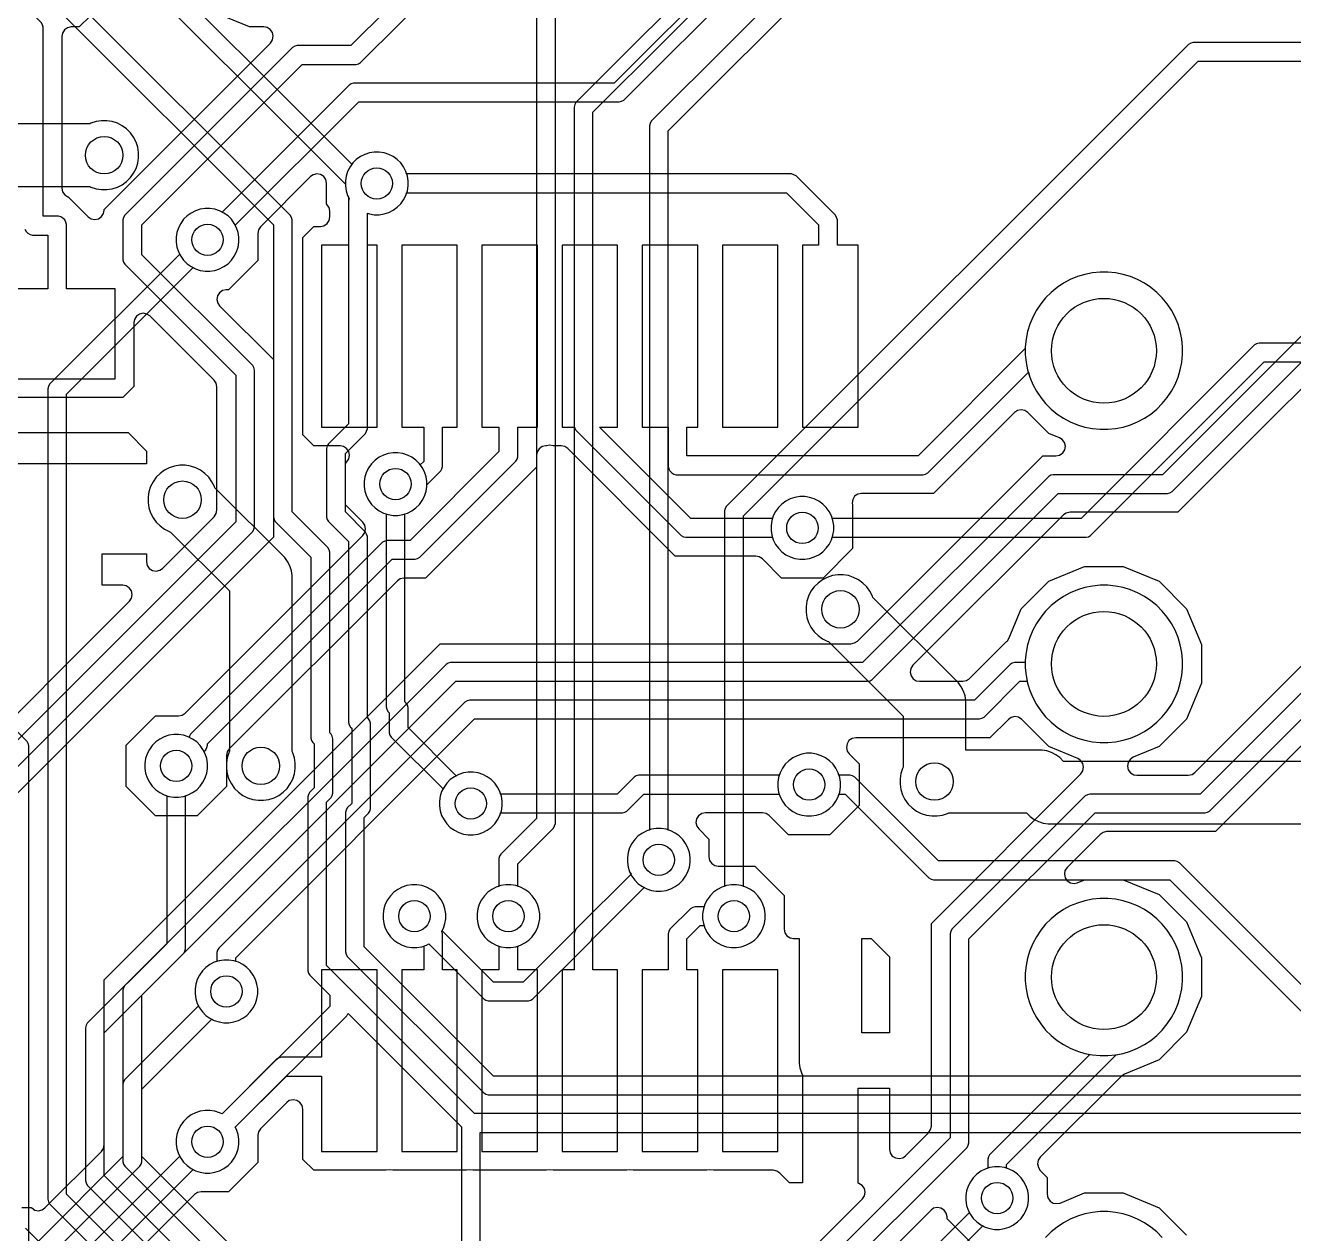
# Model space of a CAD drawing. Header units: millimetres. Extents: x 0 to 65, y 0 to 56.
# Drawn here: x 8.89 to 19.17, y 40.4 to 50.2 of the extents above; entities that cross this region are included whole.
import ezdxf

# ---------------------------------------------------------------- set-up
doc = ezdxf.new("R2010")
doc.units = ezdxf.units.MM

msp = doc.modelspace()

# ---------------------------------------------------------------- linework, layer by layer
at = {"layer": '16_copper'}
for points in [[(33.438, 41.377), (12.528, 41.377), (11.328, 42.577), (11.328, 43.903), (11.364, 43.939), (11.374, 43.956), (11.379, 43.976), (11.379, 44.416), (11.374, 44.436), (11.364, 44.453), (11.354, 44.463), (11.354, 45.93), (11.349, 45.949), (11.339, 45.967), (11.049, 46.256), (11.049, 48.626), (11.044, 48.645), (11.034, 48.662), (9.259, 50.437), (9.259, 52.119), (7.481, 52.119)], [(33.192, 41.681), (12.681, 41.681), (11.633, 42.729), (11.633, 43.777), (11.669, 43.813), (11.679, 43.83), (11.684, 43.849), (11.684, 44.543), (11.679, 44.562), (11.669, 44.579), (11.659, 44.59), (11.659, 46.056), (11.653, 46.076), (11.643, 46.093), (11.481, 46.256), (11.481, 46.73), (11.643, 46.892), (11.653, 46.91), (11.659, 46.929), (11.659, 48.678), (11.675, 48.673), (11.715, 48.666), (11.755, 48.666), (11.794, 48.673), (11.832, 48.685), (11.868, 48.703), (11.9, 48.727), (11.929, 48.755), (11.952, 48.787), (11.97, 48.823), (11.983, 48.861), (11.989, 48.9), (11.989, 48.94), (11.983, 48.98), (11.97, 49.018), (11.952, 49.054), (11.929, 49.086), (11.9, 49.114), (11.868, 49.138), (11.832, 49.156), (11.794, 49.168), (11.755, 49.174), (11.715, 49.174), (11.675, 49.168), (11.637, 49.156), (11.602, 49.138), (11.569, 49.114), (11.541, 49.086), (11.534, 49.076), (9.677, 50.933)], [(9.54, 50.855), (11.481, 48.914), (11.481, 48.9), (11.487, 48.861), (11.499, 48.823), (11.506, 48.81), (11.506, 46.971), (11.344, 46.808), (11.334, 46.791), (11.328, 46.771), (11.328, 46.214), (11.334, 46.195), (11.344, 46.177), (11.506, 46.015), (11.506, 44.548), (11.511, 44.529), (11.521, 44.511), (11.532, 44.501), (11.532, 43.891), (11.496, 43.855), (11.486, 43.838), (11.481, 43.819), (11.481, 42.687), (11.486, 42.668), (11.496, 42.651), (12.602, 41.544), (12.62, 41.534), (12.639, 41.529), (33.233, 41.529)], [(14.554, 50.781), (13.35, 49.577), (13.34, 49.559), (13.335, 49.54), (13.335, 42.856), (12.922, 42.443), (12.681, 42.443), (12.265, 42.859), (12.275, 42.879), (12.287, 42.917), (12.294, 42.957), (12.294, 42.997), (12.287, 43.036), (12.275, 43.074), (12.257, 43.11), (12.233, 43.142), (12.205, 43.171), (12.173, 43.194), (12.137, 43.212), (12.099, 43.225), (12.06, 43.231), (12.02, 43.231), (11.98, 43.225), (11.942, 43.212), (11.906, 43.194), (11.874, 43.171), (11.846, 43.142), (11.822, 43.11), (11.804, 43.074), (11.792, 43.036), (11.786, 42.997), (11.786, 42.957), (11.792, 42.917), (11.804, 42.879), (11.822, 42.844), (11.846, 42.811), (11.874, 42.783), (11.906, 42.76), (11.942, 42.741), (11.98, 42.729), (12.02, 42.723), (12.06, 42.723), (12.099, 42.729), (12.137, 42.741), (12.157, 42.752), (12.602, 42.306), (12.62, 42.296), (12.639, 42.291), (12.964, 42.291), (12.983, 42.296), (13.001, 42.306), (13.472, 42.778), (13.482, 42.795), (13.487, 42.814), (13.487, 49.498), (14.691, 50.702)], [(15.259, 50.724), (13.96, 49.424), (13.95, 49.407), (13.945, 49.388), (13.945, 43.676), (13.923, 43.669), (13.888, 43.651), (13.855, 43.628), (13.827, 43.599), (13.804, 43.567), (13.785, 43.532), (13.773, 43.493), (13.767, 43.454), (13.767, 43.414), (13.773, 43.375), (13.785, 43.336), (13.804, 43.301), (13.827, 43.269), (13.855, 43.24), (13.888, 43.217), (13.923, 43.199), (13.961, 43.186), (14.001, 43.18), (14.041, 43.18), (14.08, 43.186), (14.118, 43.199), (14.154, 43.217), (14.186, 43.24), (14.215, 43.269), (14.238, 43.301), (14.256, 43.336), (14.269, 43.375), (14.275, 43.414), (14.275, 43.454), (14.269, 43.493), (14.256, 43.532), (14.238, 43.567), (14.215, 43.599), (14.186, 43.628), (14.154, 43.651), (14.118, 43.669), (14.097, 43.676), (14.097, 49.346), (15.357, 50.606)], [(13.03, 50.446), (13.03, 43.77), (12.741, 43.481), (12.731, 43.463), (12.725, 43.444), (12.725, 43.219), (12.704, 43.212), (12.668, 43.194), (12.636, 43.171), (12.608, 43.142), (12.584, 43.11), (12.566, 43.074), (12.554, 43.036), (12.548, 42.997), (12.548, 42.957), (12.554, 42.917), (12.566, 42.879), (12.584, 42.844), (12.608, 42.811), (12.636, 42.783), (12.668, 42.76), (12.704, 42.741), (12.742, 42.729), (12.782, 42.723), (12.822, 42.723), (12.861, 42.729), (12.899, 42.741), (12.935, 42.76), (12.967, 42.783), (12.995, 42.811), (13.019, 42.844), (13.037, 42.879), (13.049, 42.917), (13.056, 42.957), (13.056, 42.997), (13.049, 43.036), (13.037, 43.074), (13.019, 43.11), (12.995, 43.142), (12.967, 43.171), (12.935, 43.194), (12.899, 43.212), (12.878, 43.219), (12.878, 43.402), (13.167, 43.692), (13.177, 43.709), (13.183, 43.729), (13.183, 50.381)], [(9.14, 50.341), (10.897, 48.584), (10.897, 46.215), (10.902, 46.195), (10.912, 46.178), (11.201, 45.888), (11.201, 44.422), (11.207, 44.402), (11.217, 44.385), (11.227, 44.375), (11.227, 44.017), (11.191, 43.982), (11.181, 43.964), (11.176, 43.945), (11.176, 42.535), (11.181, 42.516), (11.191, 42.498), (11.354, 42.336), (11.354, 42.246), (10.481, 41.373), (10.461, 41.383), (10.423, 41.396), (10.383, 41.402), (10.343, 41.402), (10.304, 41.396), (10.266, 41.383), (10.23, 41.365), (10.198, 41.342), (10.169, 41.313), (10.146, 41.281), (10.128, 41.246), (10.115, 41.207), (10.109, 41.168), (10.109, 41.128), (10.115, 41.089), (10.128, 41.05), (10.146, 41.015), (10.169, 40.983), (10.198, 40.954), (10.23, 40.931), (10.266, 40.913), (10.304, 40.9), (10.343, 40.894), (10.383, 40.894), (10.423, 40.9), (10.461, 40.913), (10.496, 40.931), (10.529, 40.954), (10.557, 40.983), (10.58, 41.015), (10.599, 41.05), (10.611, 41.089), (10.617, 41.128), (10.617, 41.168), (10.611, 41.207), (10.599, 41.246), (10.588, 41.265), (11.491, 42.168), (11.501, 42.185), (11.502, 42.188), (12.421, 41.269), (12.421, 34.322)], [(19.78, 50.063), (18.353, 50.063), (18.333, 50.058), (18.316, 50.048), (14.569, 46.302), (14.559, 46.284), (14.554, 46.265), (14.554, 43.219), (14.533, 43.212), (14.497, 43.194), (14.465, 43.171), (14.437, 43.142), (14.413, 43.11), (14.395, 43.074), (14.383, 43.036), (14.376, 42.997), (14.376, 42.957), (14.383, 42.917), (14.395, 42.879), (14.413, 42.844), (14.437, 42.811), (14.465, 42.783), (14.497, 42.76), (14.533, 42.741), (14.571, 42.729), (14.61, 42.723), (14.65, 42.723), (14.69, 42.729), (14.728, 42.741), (14.764, 42.76), (14.796, 42.783), (14.824, 42.811), (14.848, 42.844), (14.866, 42.879), (14.878, 42.917), (14.884, 42.957), (14.884, 42.997), (14.878, 43.036), (14.866, 43.074), (14.848, 43.11), (14.824, 43.142), (14.796, 43.171), (14.764, 43.194), (14.728, 43.212), (14.707, 43.219), (14.707, 46.223), (18.394, 49.911), (19.822, 49.911)], [(8.559, 48.895), (9.408, 48.895), (9.418, 48.89), (9.46, 48.876), (9.503, 48.87), (9.547, 48.87), (9.59, 48.876), (9.632, 48.89), (9.671, 48.91), (9.707, 48.936), (9.738, 48.967), (9.764, 49.003), (9.784, 49.042), (9.798, 49.084), (9.804, 49.127), (9.804, 49.171), (9.798, 49.214), (9.784, 49.256), (9.764, 49.295), (9.738, 49.331), (9.707, 49.362), (9.671, 49.388), (9.632, 49.408), (9.59, 49.422), (9.547, 49.428), (9.503, 49.428), (9.46, 49.422), (9.418, 49.408), (9.408, 49.403), (8.514, 49.403)], [(9.815, 40.128), (9.22, 40.722), (9.22, 47.212), (10.246, 48.238), (10.266, 48.228), (10.304, 48.215), (10.343, 48.209), (10.383, 48.209), (10.423, 48.215), (10.461, 48.228), (10.496, 48.246), (10.529, 48.269), (10.557, 48.298), (10.58, 48.33), (10.599, 48.366), (10.611, 48.404), (10.617, 48.443), (10.617, 48.483), (10.611, 48.523), (10.599, 48.561), (10.58, 48.596), (10.557, 48.629), (10.529, 48.657), (10.496, 48.68), (10.461, 48.699), (10.423, 48.711), (10.383, 48.717), (10.343, 48.717), (10.304, 48.711), (10.266, 48.699), (10.23, 48.68), (10.198, 48.657), (10.169, 48.629), (10.146, 48.596), (10.128, 48.561), (10.115, 48.523), (10.109, 48.483), (10.109, 48.443), (10.115, 48.404), (10.128, 48.366), (10.138, 48.346), (9.083, 47.291), (9.073, 47.273), (9.068, 47.254), (9.068, 40.681), (9.073, 40.661), (9.083, 40.644), (9.677, 40.05)], [(24.916, 47.625), (18.888, 47.625), (18.868, 47.62), (18.851, 47.61), (17.444, 46.203), (15.427, 46.203), (15.42, 46.224), (15.402, 46.26), (15.378, 46.292), (15.35, 46.32), (15.318, 46.344), (15.282, 46.362), (15.244, 46.374), (15.205, 46.38), (15.165, 46.38), (15.125, 46.374), (15.087, 46.362), (15.051, 46.344), (15.019, 46.32), (14.991, 46.292), (14.967, 46.26), (14.949, 46.224), (14.937, 46.186), (14.931, 46.146), (14.931, 46.106), (14.937, 46.067), (14.949, 46.029), (14.967, 45.993), (14.991, 45.961), (15.019, 45.933), (15.051, 45.909), (15.087, 45.891), (15.125, 45.879), (15.165, 45.872), (15.205, 45.872), (15.244, 45.879), (15.282, 45.891), (15.318, 45.909), (15.35, 45.933), (15.378, 45.961), (15.402, 45.993), (15.42, 46.029), (15.427, 46.05), (17.485, 46.05), (17.505, 46.055), (17.522, 46.065), (18.929, 47.473), (24.918, 47.473)], [(19.332, 44.233), (17.303, 44.233), (17.273, 44.263), (17.241, 44.286), (17.205, 44.304), (17.167, 44.317), (17.128, 44.323), (16.51, 44.323), (16.51, 44.724), (16.504, 44.763), (16.491, 44.802), (16.473, 44.837), (16.45, 44.869), (15.756, 45.563), (15.753, 45.573), (15.733, 45.612), (15.707, 45.648), (15.676, 45.679), (15.64, 45.705), (15.601, 45.725), (15.559, 45.739), (15.516, 45.745), (15.472, 45.745), (15.429, 45.739), (15.387, 45.725), (15.348, 45.705), (15.312, 45.679), (15.281, 45.648), (15.255, 45.612), (15.235, 45.573), (15.221, 45.531), (15.215, 45.488), (15.215, 45.444), (15.221, 45.401), (15.235, 45.359), (15.255, 45.32), (15.281, 45.284), (15.312, 45.253), (15.348, 45.227), (15.387, 45.207), (15.397, 45.204), (16.002, 44.599), (16.002, 44.186), (15.997, 44.176), (15.983, 44.134), (15.977, 44.091), (15.977, 44.047), (15.983, 44.004), (15.997, 43.962), (16.017, 43.923), (16.043, 43.887), (16.074, 43.856), (16.11, 43.83), (16.149, 43.81), (16.191, 43.796), (16.234, 43.79), (16.278, 43.79), (16.321, 43.796), (16.363, 43.81), (16.373, 43.815), (17.003, 43.815), (17.032, 43.785), (17.064, 43.762), (17.1, 43.744), (17.138, 43.731), (17.178, 43.725), (19.488, 43.725)], [(8.915, 39.503), (8.915, 44.358), (8.91, 44.378), (8.9, 44.395), (8.458, 44.837)], [(10.119, 40.28), (9.525, 40.875), (9.525, 42.031), (10.17, 42.676), (10.18, 42.693), (10.185, 42.713), (10.185, 43.954), (10.207, 43.961), (10.242, 43.979), (10.275, 44.002), (10.303, 44.031), (10.326, 44.063), (10.345, 44.098), (10.357, 44.137), (10.363, 44.176), (10.363, 44.216), (10.357, 44.255), (10.345, 44.294), (10.326, 44.329), (10.303, 44.361), (10.275, 44.39), (10.242, 44.413), (10.207, 44.431), (10.169, 44.444), (10.129, 44.45), (10.089, 44.45), (10.05, 44.444), (10.012, 44.431), (9.976, 44.413), (9.944, 44.39), (9.915, 44.361), (9.892, 44.329), (9.874, 44.294), (9.861, 44.255), (9.855, 44.216), (9.855, 44.176), (9.861, 44.137), (9.874, 44.098), (9.892, 44.063), (9.915, 44.031), (9.944, 44.002), (9.976, 43.979), (10.012, 43.961), (10.033, 43.954), (10.033, 42.754), (9.388, 42.109), (9.378, 42.092), (9.373, 42.072), (9.373, 40.833), (9.378, 40.814), (9.388, 40.796), (9.982, 40.202)], [(19.361, 42.291), (18.242, 43.41), (18.224, 43.42), (18.205, 43.425), (16.289, 43.425), (15.61, 44.105), (15.592, 44.115), (15.573, 44.12), (15.482, 44.12), (15.475, 44.141), (15.457, 44.177), (15.434, 44.209), (15.405, 44.237), (15.373, 44.261), (15.338, 44.279), (15.299, 44.291), (15.26, 44.298), (15.22, 44.298), (15.181, 44.291), (15.142, 44.279), (15.107, 44.261), (15.075, 44.237), (15.046, 44.209), (15.023, 44.177), (15.005, 44.141), (14.992, 44.103), (14.986, 44.064), (14.986, 44.024), (14.992, 43.984), (15.005, 43.946), (15.023, 43.91), (15.046, 43.878), (15.075, 43.85), (15.107, 43.826), (15.142, 43.808), (15.181, 43.796), (15.22, 43.79), (15.26, 43.79), (15.299, 43.796), (15.338, 43.808), (15.373, 43.826), (15.405, 43.85), (15.434, 43.878), (15.457, 43.91), (15.475, 43.946), (15.482, 43.967), (15.531, 43.967), (16.211, 43.288), (16.228, 43.278), (16.247, 43.273), (18.163, 43.273), (19.283, 42.154)], [(11.948, 38.909), (9.83, 41.027), (9.83, 41.574), (10.398, 42.142), (10.418, 42.132), (10.456, 42.119), (10.496, 42.113), (10.536, 42.113), (10.575, 42.119), (10.613, 42.132), (10.649, 42.15), (10.681, 42.173), (10.709, 42.202), (10.733, 42.234), (10.751, 42.27), (10.763, 42.308), (10.77, 42.347), (10.77, 42.387), (10.763, 42.427), (10.751, 42.465), (10.733, 42.5), (10.709, 42.533), (10.681, 42.561), (10.649, 42.584), (10.613, 42.603), (10.575, 42.615), (10.536, 42.621), (10.496, 42.621), (10.456, 42.615), (10.418, 42.603), (10.382, 42.584), (10.35, 42.561), (10.322, 42.533), (10.298, 42.5), (10.28, 42.465), (10.268, 42.427), (10.262, 42.387), (10.262, 42.347), (10.268, 42.308), (10.28, 42.27), (10.29, 42.25), (9.693, 41.652), (9.683, 41.635), (9.677, 41.615), (9.677, 40.986), (9.683, 40.966), (9.693, 40.949), (11.811, 38.83)], [(12.573, 38.024), (12.573, 41.224), (33.438, 41.224)], [(14.402, 38.221), (16.647, 40.466), (16.666, 40.455), (16.705, 40.443), (16.744, 40.437), (16.784, 40.437), (16.823, 40.443), (16.862, 40.455), (16.897, 40.474), (16.929, 40.497), (16.958, 40.525), (16.981, 40.558), (16.999, 40.593), (17.012, 40.631), (17.018, 40.671), (17.018, 40.711), (17.012, 40.75), (16.999, 40.788), (16.981, 40.824), (16.958, 40.856), (16.929, 40.885), (16.897, 40.908), (16.862, 40.926), (16.823, 40.939), (16.784, 40.945), (16.744, 40.945), (16.705, 40.939), (16.666, 40.926), (16.631, 40.908), (16.599, 40.885), (16.57, 40.856), (16.547, 40.824), (16.529, 40.788), (16.516, 40.75), (16.51, 40.711), (16.51, 40.671), (16.516, 40.631), (16.529, 40.593), (16.539, 40.573), (14.265, 38.299)], [(18.103, 40.372), (18.059, 40.416), (18.01, 40.456), (17.958, 40.491), (17.903, 40.52), (17.845, 40.544), (17.785, 40.562), (17.724, 40.574), (17.661, 40.581), (17.599, 40.581), (17.536, 40.574), (17.475, 40.562), (17.415, 40.544), (17.357, 40.52), (17.302, 40.491), (17.25, 40.456), (17.201, 40.416), (17.157, 40.372)]]:
    msp.add_lwpolyline(points, dxfattribs=at)
for points in [[(17.724, 46.932), (17.785, 46.944), (17.845, 46.962), (17.903, 46.986), (17.958, 47.016), (18.01, 47.05), (18.059, 47.09), (18.103, 47.134), (18.143, 47.183), (18.177, 47.235), (18.207, 47.29), (18.231, 47.348), (18.249, 47.408), (18.261, 47.469), (18.268, 47.532), (18.268, 47.594), (18.261, 47.657), (18.249, 47.718), (18.231, 47.778), (18.207, 47.836), (18.177, 47.891), (18.143, 47.943), (18.103, 47.992), (18.059, 48.036), (18.01, 48.076), (17.958, 48.111), (17.903, 48.14), (17.845, 48.164), (17.785, 48.182), (17.724, 48.194), (17.661, 48.201), (17.599, 48.201), (17.536, 48.194), (17.475, 48.182), (17.415, 48.164), (17.357, 48.14), (17.302, 48.111), (17.25, 48.076), (17.201, 48.036), (17.157, 47.992), (17.117, 47.943), (17.083, 47.891), (17.053, 47.836), (17.029, 47.778), (17.011, 47.718), (16.999, 47.657), (16.992, 47.594), (16.992, 47.532), (16.999, 47.469), (17.011, 47.408), (17.029, 47.348), (17.053, 47.29), (17.083, 47.235), (17.117, 47.183), (17.157, 47.134), (17.201, 47.09), (17.25, 47.05), (17.302, 47.016), (17.357, 46.986), (17.415, 46.962), (17.475, 46.944), (17.536, 46.932), (17.599, 46.926), (17.661, 46.926)], [(11.984, 44.688), (11.974, 44.706), (11.963, 44.716), (11.963, 46.24), (11.985, 46.247), (12.02, 46.265), (12.053, 46.288), (12.081, 46.317), (12.104, 46.349), (12.123, 46.384), (12.135, 46.423), (12.141, 46.462), (12.141, 46.502), (12.135, 46.541), (12.123, 46.58), (12.104, 46.615), (12.081, 46.647), (12.053, 46.676), (12.02, 46.699), (11.985, 46.717), (11.947, 46.73), (11.907, 46.736), (11.867, 46.736), (11.828, 46.73), (11.79, 46.717), (11.754, 46.699), (11.722, 46.676), (11.693, 46.647), (11.67, 46.615), (11.652, 46.58), (11.639, 46.541), (11.633, 46.502), (11.633, 46.462), (11.639, 46.423), (11.652, 46.384), (11.67, 46.349), (11.693, 46.317), (11.722, 46.288), (11.754, 46.265), (11.79, 46.247), (11.811, 46.24), (11.811, 44.674), (11.816, 44.655), (11.826, 44.638), (11.836, 44.627), (11.836, 44.465), (11.842, 44.446), (11.852, 44.429), (12.272, 44.009), (12.261, 43.989), (12.249, 43.951), (12.243, 43.911), (12.243, 43.871), (12.249, 43.832), (12.261, 43.794), (12.28, 43.758), (12.303, 43.726), (12.331, 43.697), (12.364, 43.674), (12.399, 43.656), (12.437, 43.643), (12.477, 43.637), (12.517, 43.637), (12.556, 43.643), (12.594, 43.656), (12.63, 43.674), (12.662, 43.697), (12.691, 43.726), (12.714, 43.758), (12.732, 43.794), (12.745, 43.832), (12.751, 43.871), (12.751, 43.911), (12.745, 43.951), (12.732, 43.989), (12.714, 44.024), (12.691, 44.057), (12.662, 44.085), (12.63, 44.108), (12.594, 44.127), (12.556, 44.139), (12.517, 44.145), (12.477, 44.145), (12.437, 44.139), (12.399, 44.127), (12.379, 44.116), (11.989, 44.507), (11.989, 44.669)], [(11.043, 45.779), (11.03, 45.818), (11.012, 45.853), (10.989, 45.885), (10.422, 46.452), (10.419, 46.462), (10.399, 46.501), (10.373, 46.537), (10.342, 46.568), (10.306, 46.594), (10.267, 46.614), (10.225, 46.628), (10.182, 46.634), (10.138, 46.634), (10.095, 46.628), (10.053, 46.614), (10.014, 46.594), (9.978, 46.568), (9.947, 46.537), (9.921, 46.501), (9.901, 46.462), (9.887, 46.42), (9.881, 46.377), (9.881, 46.333), (9.887, 46.29), (9.901, 46.248), (9.921, 46.209), (9.947, 46.173), (9.978, 46.142), (10.014, 46.116), (10.053, 46.096), (10.063, 46.093), (10.541, 45.615), (10.541, 44.313), (10.536, 44.303), (10.522, 44.261), (10.516, 44.218), (10.516, 44.174), (10.522, 44.131), (10.536, 44.089), (10.556, 44.05), (10.582, 44.014), (10.613, 43.983), (10.649, 43.957), (10.688, 43.937), (10.73, 43.923), (10.773, 43.917), (10.817, 43.917), (10.86, 43.923), (10.902, 43.937), (10.941, 43.957), (10.977, 43.983), (11.008, 44.014), (11.034, 44.05), (11.054, 44.089), (11.068, 44.131), (11.074, 44.174), (11.074, 44.218), (11.068, 44.261), (11.054, 44.303), (11.049, 44.313), (11.049, 45.74)], [(17.724, 44.392), (17.785, 44.404), (17.845, 44.422), (17.903, 44.446), (17.958, 44.476), (18.01, 44.51), (18.059, 44.55), (18.103, 44.594), (18.143, 44.643), (18.177, 44.695), (18.207, 44.75), (18.231, 44.808), (18.249, 44.868), (18.261, 44.929), (18.268, 44.992), (18.268, 45.054), (18.261, 45.117), (18.249, 45.178), (18.231, 45.238), (18.207, 45.296), (18.177, 45.351), (18.143, 45.403), (18.103, 45.452), (18.059, 45.496), (18.01, 45.536), (17.958, 45.571), (17.903, 45.6), (17.845, 45.624), (17.785, 45.642), (17.724, 45.654), (17.661, 45.661), (17.599, 45.661), (17.536, 45.654), (17.475, 45.642), (17.415, 45.624), (17.357, 45.6), (17.302, 45.571), (17.25, 45.536), (17.201, 45.496), (17.157, 45.452), (17.117, 45.403), (17.083, 45.351), (17.053, 45.296), (17.029, 45.238), (17.011, 45.178), (16.999, 45.117), (16.992, 45.054), (16.992, 44.992), (16.999, 44.929), (17.011, 44.868), (17.029, 44.808), (17.053, 44.75), (17.083, 44.695), (17.117, 44.643), (17.157, 44.594), (17.201, 44.55), (17.25, 44.51), (17.302, 44.476), (17.357, 44.446), (17.415, 44.422), (17.475, 44.404), (17.536, 44.392), (17.599, 44.386), (17.661, 44.386)], [(17.724, 41.852), (17.785, 41.864), (17.845, 41.882), (17.903, 41.906), (17.958, 41.936), (18.01, 41.97), (18.059, 42.01), (18.103, 42.054), (18.143, 42.103), (18.177, 42.155), (18.207, 42.21), (18.231, 42.268), (18.249, 42.328), (18.261, 42.389), (18.268, 42.452), (18.268, 42.514), (18.261, 42.577), (18.249, 42.638), (18.231, 42.698), (18.207, 42.756), (18.177, 42.811), (18.143, 42.863), (18.103, 42.912), (18.059, 42.956), (18.01, 42.996), (17.958, 43.031), (17.903, 43.06), (17.845, 43.084), (17.785, 43.102), (17.724, 43.114), (17.661, 43.121), (17.599, 43.121), (17.536, 43.114), (17.475, 43.102), (17.415, 43.084), (17.357, 43.06), (17.302, 43.031), (17.25, 42.996), (17.201, 42.956), (17.157, 42.912), (17.117, 42.863), (17.083, 42.811), (17.053, 42.756), (17.029, 42.698), (17.011, 42.638), (16.999, 42.577), (16.992, 42.514), (16.992, 42.452), (16.999, 42.389), (17.011, 42.328), (17.029, 42.268), (17.053, 42.21), (17.083, 42.155), (17.117, 42.103), (17.157, 42.054), (17.201, 42.01), (17.25, 41.97), (17.302, 41.936), (17.357, 41.906), (17.415, 41.882), (17.475, 41.864), (17.536, 41.852), (17.599, 41.846), (17.661, 41.846)]]:
    msp.add_lwpolyline(points, close=True, dxfattribs=at)
at = {"layer": '1_copper'}
for points in [[(8.674, 47.335), (9.614, 47.335), (9.614, 48.065), (9.22, 48.065), (9.22, 48.588), (9.215, 48.607), (9.205, 48.624), (9.191, 48.638), (9.173, 48.649), (9.154, 48.654), (9.03, 48.654), (9.03, 50.188), (9.025, 50.207), (9.014, 50.224), (8.898, 50.341), (9.259, 50.341), (9.259, 52.119), (7.481, 52.119)], [(25.329, 50.887), (18.409, 43.967), (17.516, 43.967), (17.497, 43.962), (17.479, 43.952), (16.398, 42.871), (16.388, 42.854), (16.383, 42.834), (16.383, 41.18), (15.27, 40.067)], [(20.041, 48.064), (18.23, 46.253), (17.355, 46.253), (17.325, 46.247), (17.301, 46.231), (16.082, 45.012), (16.065, 44.987), (16.059, 44.957), (16.066, 44.927), (16.083, 44.902), (16.109, 44.886), (16.135, 44.882), (16.485, 44.882), (16.515, 44.888), (16.539, 44.904), (16.841, 45.206), (16.847, 45.21), (16.862, 45.234), (16.96, 45.471), (17.183, 45.693), (17.473, 45.813), (17.787, 45.813), (18.077, 45.693), (18.3, 45.471), (18.42, 45.18), (18.42, 44.866), (18.3, 44.576), (18.077, 44.353), (17.867, 44.266), (17.842, 44.249), (17.826, 44.224), (17.82, 44.194), (17.827, 44.165), (17.845, 44.14), (17.871, 44.124), (17.896, 44.12), (18.314, 44.12), (18.344, 44.126), (18.368, 44.142), (25.114, 50.888)], [(15.349, 39.93), (16.52, 41.101), (16.53, 41.119), (16.535, 41.138), (16.535, 42.793), (17.558, 43.815), (18.45, 43.815), (18.47, 43.82), (18.487, 43.83), (25.403, 50.746)], [(12.116, 50.628), (11.525, 50.038), (11.09, 50.038), (11.07, 50.033), (11.053, 50.023), (9.693, 48.662), (9.683, 48.645), (9.677, 48.626), (9.677, 48.301), (9.683, 48.281), (9.693, 48.264), (10.592, 47.365), (10.592, 46.176), (8.383, 43.967)], [(14.554, 50.628), (13.659, 49.733), (11.547, 49.733), (11.528, 49.728), (11.51, 49.718), (10.481, 48.688), (10.461, 48.699), (10.423, 48.711), (10.383, 48.717), (10.343, 48.717), (10.304, 48.711), (10.266, 48.699), (10.23, 48.68), (10.198, 48.657), (10.169, 48.629), (10.146, 48.596), (10.128, 48.561), (10.115, 48.523), (10.109, 48.483), (10.109, 48.443), (10.115, 48.404), (10.128, 48.366), (10.146, 48.33), (10.169, 48.298), (10.198, 48.269), (10.23, 48.246), (10.266, 48.228), (10.304, 48.215), (10.343, 48.209), (10.383, 48.209), (10.423, 48.215), (10.461, 48.228), (10.496, 48.246), (10.529, 48.269), (10.557, 48.298), (10.58, 48.33), (10.599, 48.366), (10.611, 48.404), (10.617, 48.443), (10.617, 48.483), (10.611, 48.523), (10.599, 48.561), (10.588, 48.581), (11.589, 49.581), (13.701, 49.581), (13.72, 49.586), (13.737, 49.596), (14.691, 50.55)], [(8.461, 43.83), (10.729, 46.098), (10.739, 46.115), (10.744, 46.135), (10.744, 47.406), (10.739, 47.426), (10.729, 47.443), (9.83, 48.342), (9.83, 48.584), (11.131, 49.886), (11.567, 49.886), (11.586, 49.891), (11.604, 49.901), (12.253, 50.55)], [(25.336, 50.463), (18.535, 43.663), (17.652, 43.663), (17.623, 43.657), (17.598, 43.64), (17.331, 43.373), (17.314, 43.348), (17.309, 43.318), (17.315, 43.288), (17.333, 43.263), (17.359, 43.248), (17.389, 43.243), (17.414, 43.249), (17.473, 43.273), (17.787, 43.273), (18.077, 43.153), (18.3, 42.931), (18.42, 42.64), (18.42, 42.326), (18.3, 42.036), (18.077, 41.813), (17.797, 41.697), (17.773, 41.681), (17.114, 41.023), (17.098, 40.998), (17.092, 40.968), (17.099, 40.938), (17.114, 40.915), (17.17, 40.859), (17.17, 40.722), (17.176, 40.692), (17.194, 40.667), (17.219, 40.651), (17.249, 40.646), (17.276, 40.651), (17.473, 40.733), (17.787, 40.733), (18.077, 40.613), (18.3, 40.391)], [(9.411, 50.278), (9.322, 50.189), (9.258, 50.189), (9.229, 50.183), (9.204, 50.165), (9.187, 50.14), (9.182, 50.112), (9.182, 48.882), (9.188, 48.853), (9.205, 48.828), (9.231, 48.811), (9.234, 48.811), (9.395, 48.65), (9.42, 48.633), (9.45, 48.628), (9.48, 48.634), (9.504, 48.652), (9.52, 48.677), (9.525, 48.704), (9.525, 48.71), (10.873, 50.059), (10.89, 50.084), (10.896, 50.114), (10.889, 50.143), (10.871, 50.168), (10.846, 50.184), (10.819, 50.189), (10.703, 50.189), (10.32, 50.347)], [(8.858, 40.615), (8.934, 40.615), (8.938, 40.611), (8.963, 40.594), (8.993, 40.588), (9.022, 40.595), (9.045, 40.611), (9.503, 41.068), (9.519, 41.093), (9.525, 41.122), (9.525, 42.462), (12.25, 45.187), (15.578, 45.187), (15.608, 45.193), (15.632, 45.209), (17.134, 46.711), (17.241, 46.711), (17.271, 46.717), (17.296, 46.734), (17.312, 46.759), (17.317, 46.789), (17.31, 46.819), (17.292, 46.843), (17.27, 46.857), (17.183, 46.893), (17.014, 47.062), (16.988, 47.079), (16.958, 47.085), (16.929, 47.078), (16.906, 47.062), (16.249, 46.406), (15.664, 46.406), (15.634, 46.4), (15.609, 46.383), (15.593, 46.357), (15.588, 46.327), (15.591, 46.313), (15.591, 45.958), (15.353, 45.72), (15.016, 45.72), (14.861, 45.875), (14.835, 45.892), (14.807, 45.898), (14.155, 45.898), (13.284, 46.769), (13.259, 46.786), (13.23, 46.792), (13.164, 46.792), (13.136, 46.797), (13.112, 46.792), (13.106, 46.792), (13.077, 46.786), (13.052, 46.768), (13.035, 46.743), (13.03, 46.715), (13.03, 46.619), (12.131, 45.72), (11.955, 45.72), (11.926, 45.714), (11.902, 45.698), (10.538, 44.334), (10.521, 44.309), (10.516, 44.28), (10.516, 44.028), (10.278, 43.79), (9.941, 43.79), (9.703, 44.028), (9.703, 44.364), (9.941, 44.602), (10.128, 44.602), (10.158, 44.608), (10.182, 44.625), (11.622, 46.065), (11.639, 46.09), (11.644, 46.12), (11.638, 46.149), (11.622, 46.172), (11.481, 46.314), (11.481, 46.65), (11.492, 46.662), (11.509, 46.687), (11.514, 46.717), (11.508, 46.746), (11.49, 46.771), (11.464, 46.787), (11.438, 46.792), (11.224, 46.792), (11.135, 46.881), (11.135, 48.482), (11.224, 48.571), (11.278, 48.571), (11.307, 48.577), (11.332, 48.595), (11.349, 48.62), (11.354, 48.648), (11.354, 48.695), (11.348, 48.725), (11.331, 48.749), (11.328, 48.752), (11.328, 48.921), (11.322, 48.951), (11.305, 48.976), (11.28, 48.992), (11.25, 48.997), (11.22, 48.99), (11.198, 48.975), (10.792, 48.569), (10.775, 48.543), (10.77, 48.515), (10.77, 48.295), (10.532, 48.057), (10.515, 48.057), (10.485, 48.051), (10.46, 48.034), (10.444, 48.008), (10.439, 47.978), (10.446, 47.949), (10.461, 47.927), (10.897, 47.491), (10.897, 46.05), (8.509, 43.663)], [(8.882, 48.548), (8.893, 48.531), (8.907, 48.517), (8.924, 48.506), (8.943, 48.501), (9.068, 48.501), (9.068, 48.065), (8.674, 48.065)], [(19.736, 48.19), (18.104, 46.558), (17.218, 46.558), (17.199, 46.553), (17.182, 46.543), (15.673, 45.034), (12.334, 45.034), (12.315, 45.029), (12.298, 45.019), (9.693, 42.414), (9.683, 42.397), (9.677, 42.377), (9.677, 41.027), (8.992, 40.341), (8.886, 40.447)], [(9.038, 40.173), (9.815, 40.949), (9.825, 40.966), (9.83, 40.986), (9.83, 42.336), (12.376, 44.882), (15.714, 44.882), (15.734, 44.887), (15.751, 44.897), (17.26, 46.406), (18.146, 46.406), (18.165, 46.411), (18.182, 46.421), (19.873, 48.112)], [(8.342, 44.142), (9.731, 45.531), (9.748, 45.556), (9.753, 45.586), (9.747, 45.616), (9.729, 45.64), (9.704, 45.656), (9.677, 45.661), (9.509, 45.661), (9.509, 45.915), (9.868, 45.915), (9.868, 45.852), (9.874, 45.822), (9.891, 45.797), (9.917, 45.781), (9.947, 45.776), (9.976, 45.783), (9.998, 45.798), (10.417, 46.217), (10.434, 46.242), (10.439, 46.271), (10.439, 47.27), (10.433, 47.3), (10.417, 47.324), (9.896, 47.845), (9.871, 47.861), (9.841, 47.867), (9.812, 47.86), (9.787, 47.843), (9.771, 47.817), (9.766, 47.791), (9.766, 47.272), (9.677, 47.183), (8.611, 47.183)], [(15.229, 40.242), (15.672, 40.684), (15.689, 40.709), (15.694, 40.739), (15.688, 40.769), (15.67, 40.793), (15.644, 40.809), (15.637, 40.811), (15.637, 41.581), (15.891, 41.581), (15.891, 41.087), (15.897, 41.057), (15.914, 41.032), (15.94, 41.016), (15.97, 41.011), (15.999, 41.018), (16.021, 41.033), (16.208, 41.22), (16.225, 41.246), (16.231, 41.274), (16.231, 42.919), (17.443, 44.132), (17.46, 44.157), (17.465, 44.187), (17.459, 44.216), (17.441, 44.241), (17.418, 44.256), (17.183, 44.353), (16.963, 44.573), (16.937, 44.59), (16.908, 44.596), (16.878, 44.589), (16.855, 44.573), (16.706, 44.425), (15.618, 44.425), (15.588, 44.419), (15.563, 44.401), (15.547, 44.376), (15.542, 44.346), (15.549, 44.316), (15.564, 44.295), (15.646, 44.212), (15.646, 43.875), (15.408, 43.637), (15.072, 43.637), (14.916, 43.793), (14.891, 43.809), (14.862, 43.815), (14.399, 43.815), (14.369, 43.809), (14.344, 43.792), (14.327, 43.766), (14.322, 43.736), (14.329, 43.707), (14.345, 43.685), (14.427, 43.602), (14.427, 43.459), (14.433, 43.43), (14.45, 43.405), (14.476, 43.388), (14.503, 43.383), (14.799, 43.383), (15.037, 43.145), (15.037, 42.873), (15.043, 42.843), (15.06, 42.818), (15.086, 42.802), (15.113, 42.797), (15.158, 42.797), (15.158, 41.786), (15.164, 41.746), (15.177, 41.708), (15.187, 41.688), (15.187, 40.814), (15.082, 40.814), (15.003, 40.893), (14.977, 40.91), (14.949, 40.916), (14.464, 40.916), (14.436, 40.921), (14.412, 40.916), (13.814, 40.916), (13.786, 40.921), (13.762, 40.916), (13.164, 40.916), (13.136, 40.921), (13.112, 40.916), (12.514, 40.916), (12.486, 40.921), (12.462, 40.916), (11.864, 40.916), (11.836, 40.921), (11.812, 40.916), (11.224, 40.916), (11.135, 41.005), (11.135, 41.412), (11.129, 41.442), (11.111, 41.467), (11.086, 41.483), (11.056, 41.488), (11.026, 41.481), (11.005, 41.466), (10.792, 41.253), (10.775, 41.228), (10.77, 41.2), (10.77, 40.98), (10.532, 40.742), (10.312, 40.742), (10.282, 40.736), (10.258, 40.719), (9.242, 39.703)], [(8.609, 39.286), (10.246, 40.923), (10.266, 40.913), (10.304, 40.9), (10.343, 40.894), (10.383, 40.894), (10.423, 40.9), (10.461, 40.913), (10.496, 40.931), (10.529, 40.954), (10.557, 40.983), (10.58, 41.015), (10.599, 41.05), (10.611, 41.089), (10.617, 41.128), (10.617, 41.168), (10.611, 41.207), (10.599, 41.246), (10.588, 41.265), (11.004, 41.681), (11.287, 41.681), (11.287, 41.068), (11.737, 41.068), (11.737, 42.543), (11.287, 42.543), (11.287, 41.834), (10.963, 41.834), (10.943, 41.829), (10.926, 41.819), (10.481, 41.373), (10.461, 41.383), (10.423, 41.396), (10.383, 41.402), (10.343, 41.402), (10.304, 41.396), (10.266, 41.383), (10.23, 41.365), (10.198, 41.342), (10.169, 41.313), (10.146, 41.281), (10.128, 41.246), (10.115, 41.207), (10.109, 41.168), (10.109, 41.128), (10.115, 41.089), (10.128, 41.05), (10.138, 41.031), (8.609, 39.502)], [(16.596, 40.284), (16.358, 40.522), (16.358, 40.539), (16.352, 40.569), (16.334, 40.594), (16.309, 40.61), (16.279, 40.615), (16.249, 40.608), (16.228, 40.593), (15.408, 39.773)], [(18.103, 40.372), (18.059, 40.416), (18.01, 40.456), (17.958, 40.491), (17.903, 40.52), (17.845, 40.544), (17.785, 40.562), (17.724, 40.574), (17.661, 40.581), (17.599, 40.581), (17.536, 40.574), (17.475, 40.562), (17.415, 40.544), (17.357, 40.52), (17.302, 40.491), (17.25, 40.456), (17.201, 40.416), (17.157, 40.372)]]:
    msp.add_lwpolyline(points, dxfattribs=at)
for points in [[(15.463, 48.645), (15.453, 48.662), (15.134, 48.981), (15.117, 48.991), (15.098, 48.997), (11.977, 48.997), (11.97, 49.018), (11.952, 49.054), (11.929, 49.086), (11.9, 49.114), (11.868, 49.138), (11.832, 49.156), (11.794, 49.168), (11.755, 49.174), (11.715, 49.174), (11.675, 49.168), (11.637, 49.156), (11.602, 49.138), (11.569, 49.114), (11.541, 49.086), (11.518, 49.054), (11.499, 49.018), (11.487, 48.98), (11.481, 48.94), (11.481, 48.9), (11.487, 48.861), (11.499, 48.823), (11.512, 48.798), (11.511, 48.797), (11.506, 48.778), (11.506, 48.419), (11.287, 48.419), (11.287, 46.944), (11.737, 46.944), (11.737, 48.419), (11.659, 48.419), (11.659, 48.678), (11.675, 48.673), (11.715, 48.666), (11.755, 48.666), (11.794, 48.673), (11.832, 48.685), (11.868, 48.703), (11.9, 48.727), (11.929, 48.755), (11.952, 48.787), (11.97, 48.823), (11.977, 48.844), (15.056, 48.844), (15.316, 48.584), (15.316, 48.419), (15.187, 48.419), (15.187, 46.944), (15.637, 46.944), (15.637, 48.419), (15.469, 48.419), (15.469, 48.626)], [(12.083, 45.888), (12.863, 46.667), (12.873, 46.684), (12.878, 46.704), (12.878, 46.944), (13.037, 46.944), (13.037, 48.419), (12.587, 48.419), (12.587, 46.944), (12.725, 46.944), (12.725, 46.745), (12.005, 46.025), (11.819, 46.025), (11.8, 46.02), (11.782, 46.01), (10.226, 44.453), (10.216, 44.436), (10.214, 44.428), (10.207, 44.431), (10.169, 44.444), (10.129, 44.45), (10.089, 44.45), (10.05, 44.444), (10.012, 44.431), (9.976, 44.413), (9.944, 44.39), (9.915, 44.361), (9.892, 44.329), (9.874, 44.294), (9.861, 44.255), (9.855, 44.216), (9.855, 44.176), (9.861, 44.137), (9.874, 44.098), (9.892, 44.063), (9.915, 44.031), (9.944, 44.002), (9.976, 43.979), (10.012, 43.961), (10.05, 43.948), (10.089, 43.942), (10.129, 43.942), (10.169, 43.948), (10.207, 43.961), (10.242, 43.979), (10.275, 44.002), (10.303, 44.031), (10.326, 44.063), (10.345, 44.098), (10.357, 44.137), (10.363, 44.176), (10.363, 44.216), (10.357, 44.255), (10.345, 44.294), (10.334, 44.313), (10.348, 44.327), (10.358, 44.344), (10.363, 44.364), (10.363, 44.375), (11.861, 45.872), (12.046, 45.872), (12.066, 45.878)], [(12.263, 46.605), (12.268, 46.624), (12.268, 46.944), (12.387, 46.944), (12.387, 48.419), (11.937, 48.419), (11.937, 46.944), (12.116, 46.944), (12.116, 46.666), (12.088, 46.638), (12.081, 46.647), (12.053, 46.676), (12.02, 46.699), (11.985, 46.717), (11.947, 46.73), (11.907, 46.736), (11.867, 46.736), (11.828, 46.73), (11.79, 46.717), (11.754, 46.699), (11.722, 46.676), (11.693, 46.647), (11.67, 46.615), (11.652, 46.58), (11.639, 46.541), (11.633, 46.502), (11.633, 46.462), (11.639, 46.423), (11.652, 46.384), (11.67, 46.349), (11.693, 46.317), (11.722, 46.288), (11.754, 46.265), (11.79, 46.247), (11.828, 46.234), (11.867, 46.228), (11.907, 46.228), (11.947, 46.234), (11.985, 46.247), (12.02, 46.265), (12.053, 46.288), (12.081, 46.317), (12.104, 46.349), (12.123, 46.384), (12.135, 46.423), (12.141, 46.462), (12.141, 46.476), (12.253, 46.588)], [(14.221, 46.055), (14.24, 46.05), (14.942, 46.05), (14.949, 46.029), (14.967, 45.993), (14.991, 45.961), (15.019, 45.933), (15.051, 45.909), (15.087, 45.891), (15.125, 45.879), (15.165, 45.872), (15.205, 45.872), (15.244, 45.879), (15.282, 45.891), (15.318, 45.909), (15.35, 45.933), (15.378, 45.961), (15.402, 45.993), (15.42, 46.029), (15.432, 46.067), (15.439, 46.106), (15.439, 46.146), (15.432, 46.186), (15.42, 46.224), (15.402, 46.26), (15.378, 46.292), (15.35, 46.32), (15.318, 46.344), (15.282, 46.362), (15.244, 46.374), (15.205, 46.38), (15.165, 46.38), (15.125, 46.374), (15.087, 46.362), (15.051, 46.344), (15.019, 46.32), (14.991, 46.292), (14.967, 46.26), (14.949, 46.224), (14.942, 46.203), (14.282, 46.203), (13.54, 46.944), (13.687, 46.944), (13.687, 48.419), (13.237, 48.419), (13.237, 46.944), (13.338, 46.944), (13.34, 46.936), (13.35, 46.919), (14.203, 46.065)], [(16.184, 46.563), (16.201, 46.573), (17.017, 47.389), (17.029, 47.348), (17.053, 47.29), (17.083, 47.235), (17.117, 47.183), (17.157, 47.134), (17.201, 47.09), (17.25, 47.05), (17.302, 47.016), (17.357, 46.986), (17.415, 46.962), (17.475, 46.944), (17.536, 46.932), (17.599, 46.926), (17.661, 46.926), (17.724, 46.932), (17.785, 46.944), (17.845, 46.962), (17.903, 46.986), (17.958, 47.016), (18.01, 47.05), (18.059, 47.09), (18.103, 47.134), (18.143, 47.183), (18.177, 47.235), (18.207, 47.29), (18.231, 47.348), (18.249, 47.408), (18.261, 47.469), (18.268, 47.532), (18.268, 47.594), (18.261, 47.657), (18.249, 47.718), (18.231, 47.778), (18.207, 47.836), (18.177, 47.891), (18.143, 47.943), (18.103, 47.992), (18.059, 48.036), (18.01, 48.076), (17.958, 48.111), (17.903, 48.14), (17.845, 48.164), (17.785, 48.182), (17.724, 48.194), (17.661, 48.201), (17.599, 48.201), (17.536, 48.194), (17.475, 48.182), (17.415, 48.164), (17.357, 48.14), (17.302, 48.111), (17.25, 48.076), (17.201, 48.036), (17.157, 47.992), (17.117, 47.943), (17.083, 47.891), (17.053, 47.836), (17.029, 47.778), (17.011, 47.718), (16.999, 47.657), (16.992, 47.594), (16.992, 47.58), (16.123, 46.711), (14.249, 46.711), (14.249, 46.944), (14.337, 46.944), (14.337, 48.419), (13.887, 48.419), (13.887, 46.944), (14.097, 46.944), (14.097, 46.624), (14.102, 46.605), (14.112, 46.588), (14.126, 46.573), (14.144, 46.563), (14.163, 46.558), (16.164, 46.558)], [(14.987, 48.419), (14.537, 48.419), (14.537, 46.944), (14.987, 46.944)], [(8.674, 46.534), (8.42, 46.534), (8.42, 46.749), (8.451, 46.765), (8.487, 46.791), (8.518, 46.822), (8.544, 46.858), (8.561, 46.891), (8.569, 46.899), (9.719, 46.899), (9.868, 46.75), (9.868, 46.645), (8.674, 46.645)], [(16.658, 44.592), (16.948, 44.882), (17.008, 44.882), (17.011, 44.868), (17.029, 44.808), (17.053, 44.75), (17.083, 44.695), (17.117, 44.643), (17.157, 44.594), (17.201, 44.55), (17.25, 44.51), (17.302, 44.476), (17.357, 44.446), (17.415, 44.422), (17.475, 44.404), (17.536, 44.392), (17.599, 44.386), (17.661, 44.386), (17.724, 44.392), (17.785, 44.404), (17.845, 44.422), (17.903, 44.446), (17.958, 44.476), (18.01, 44.51), (18.059, 44.55), (18.103, 44.594), (18.143, 44.643), (18.177, 44.695), (18.207, 44.75), (18.231, 44.808), (18.249, 44.868), (18.261, 44.929), (18.268, 44.992), (18.268, 45.054), (18.261, 45.117), (18.249, 45.178), (18.231, 45.238), (18.207, 45.296), (18.177, 45.351), (18.143, 45.403), (18.103, 45.452), (18.059, 45.496), (18.01, 45.536), (17.958, 45.571), (17.903, 45.6), (17.845, 45.624), (17.785, 45.642), (17.724, 45.654), (17.661, 45.661), (17.599, 45.661), (17.536, 45.654), (17.475, 45.642), (17.415, 45.624), (17.357, 45.6), (17.302, 45.571), (17.25, 45.536), (17.201, 45.496), (17.157, 45.452), (17.117, 45.403), (17.083, 45.351), (17.053, 45.296), (17.029, 45.238), (17.011, 45.178), (16.999, 45.117), (16.992, 45.054), (16.992, 45.034), (16.906, 45.034), (16.887, 45.029), (16.87, 45.019), (16.58, 44.729), (12.487, 44.729), (12.467, 44.724), (12.45, 44.714), (10.455, 42.719), (10.445, 42.701), (10.439, 42.682), (10.439, 42.61), (10.418, 42.603), (10.382, 42.584), (10.35, 42.561), (10.322, 42.533), (10.298, 42.5), (10.28, 42.465), (10.268, 42.427), (10.262, 42.387), (10.262, 42.347), (10.268, 42.308), (10.28, 42.27), (10.298, 42.234), (10.322, 42.202), (10.35, 42.173), (10.382, 42.15), (10.418, 42.132), (10.456, 42.119), (10.496, 42.113), (10.536, 42.113), (10.575, 42.119), (10.613, 42.132), (10.649, 42.15), (10.681, 42.173), (10.709, 42.202), (10.733, 42.234), (10.751, 42.27), (10.763, 42.308), (10.77, 42.347), (10.77, 42.387), (10.763, 42.427), (10.751, 42.465), (10.733, 42.5), (10.709, 42.533), (10.681, 42.561), (10.649, 42.584), (10.613, 42.603), (10.592, 42.61), (10.592, 42.64), (12.528, 44.577), (16.622, 44.577), (16.641, 44.582)], [(13.763, 43.83), (13.9, 43.967), (14.998, 43.967), (15.005, 43.946), (15.023, 43.91), (15.046, 43.878), (15.075, 43.85), (15.107, 43.826), (15.142, 43.808), (15.181, 43.796), (15.22, 43.79), (15.26, 43.79), (15.299, 43.796), (15.338, 43.808), (15.373, 43.826), (15.405, 43.85), (15.434, 43.878), (15.457, 43.91), (15.475, 43.946), (15.488, 43.984), (15.494, 44.024), (15.494, 44.064), (15.488, 44.103), (15.475, 44.141), (15.457, 44.177), (15.434, 44.209), (15.405, 44.237), (15.373, 44.261), (15.338, 44.279), (15.299, 44.291), (15.26, 44.298), (15.22, 44.298), (15.181, 44.291), (15.142, 44.279), (15.107, 44.261), (15.075, 44.237), (15.046, 44.209), (15.023, 44.177), (15.005, 44.141), (14.998, 44.12), (13.858, 44.12), (13.839, 44.115), (13.822, 44.105), (13.684, 43.967), (12.739, 43.967), (12.732, 43.989), (12.714, 44.024), (12.691, 44.057), (12.662, 44.085), (12.63, 44.108), (12.594, 44.127), (12.556, 44.139), (12.517, 44.145), (12.477, 44.145), (12.437, 44.139), (12.399, 44.127), (12.364, 44.108), (12.331, 44.085), (12.303, 44.057), (12.28, 44.024), (12.261, 43.989), (12.249, 43.951), (12.243, 43.911), (12.243, 43.871), (12.249, 43.832), (12.261, 43.794), (12.28, 43.758), (12.303, 43.726), (12.331, 43.697), (12.364, 43.674), (12.399, 43.656), (12.437, 43.643), (12.477, 43.637), (12.517, 43.637), (12.556, 43.643), (12.594, 43.656), (12.63, 43.674), (12.662, 43.697), (12.691, 43.726), (12.714, 43.758), (12.732, 43.794), (12.739, 43.815), (13.726, 43.815), (13.745, 43.82)], [(13.237, 42.543), (13.237, 41.068), (13.687, 41.068), (13.687, 42.543), (13.487, 42.543), (13.487, 42.793), (13.903, 43.209), (13.923, 43.199), (13.961, 43.186), (14.001, 43.18), (14.041, 43.18), (14.08, 43.186), (14.118, 43.199), (14.154, 43.217), (14.186, 43.24), (14.215, 43.269), (14.238, 43.301), (14.256, 43.336), (14.269, 43.375), (14.275, 43.414), (14.275, 43.454), (14.269, 43.493), (14.256, 43.532), (14.238, 43.567), (14.215, 43.599), (14.186, 43.628), (14.154, 43.651), (14.118, 43.669), (14.08, 43.682), (14.041, 43.688), (14.001, 43.688), (13.961, 43.682), (13.923, 43.669), (13.888, 43.651), (13.855, 43.628), (13.827, 43.599), (13.804, 43.567), (13.785, 43.532), (13.773, 43.493), (13.767, 43.454), (13.767, 43.414), (13.773, 43.375), (13.785, 43.336), (13.796, 43.317), (13.35, 42.871), (13.34, 42.854), (13.335, 42.834), (13.335, 42.543)], [(12.263, 42.854), (12.262, 42.855), (12.275, 42.879), (12.287, 42.917), (12.294, 42.957), (12.294, 42.997), (12.287, 43.036), (12.275, 43.074), (12.257, 43.11), (12.233, 43.142), (12.205, 43.171), (12.173, 43.194), (12.137, 43.212), (12.099, 43.225), (12.06, 43.231), (12.02, 43.231), (11.98, 43.225), (11.942, 43.212), (11.906, 43.194), (11.874, 43.171), (11.846, 43.142), (11.822, 43.11), (11.804, 43.074), (11.792, 43.036), (11.786, 42.997), (11.786, 42.957), (11.792, 42.917), (11.804, 42.879), (11.822, 42.844), (11.846, 42.811), (11.874, 42.783), (11.906, 42.76), (11.942, 42.741), (11.98, 42.729), (12.02, 42.723), (12.06, 42.723), (12.099, 42.729), (12.116, 42.734), (12.116, 42.543), (11.937, 42.543), (11.937, 41.068), (12.387, 41.068), (12.387, 42.543), (12.268, 42.543), (12.268, 42.834)], [(13.037, 42.543), (12.878, 42.543), (12.878, 42.734), (12.899, 42.741), (12.935, 42.76), (12.967, 42.783), (12.995, 42.811), (13.019, 42.844), (13.037, 42.879), (13.049, 42.917), (13.056, 42.957), (13.056, 42.997), (13.049, 43.036), (13.037, 43.074), (13.019, 43.11), (12.995, 43.142), (12.967, 43.171), (12.935, 43.194), (12.899, 43.212), (12.861, 43.225), (12.822, 43.231), (12.782, 43.231), (12.742, 43.225), (12.704, 43.212), (12.668, 43.194), (12.636, 43.171), (12.608, 43.142), (12.584, 43.11), (12.566, 43.074), (12.554, 43.036), (12.548, 42.997), (12.548, 42.957), (12.554, 42.917), (12.566, 42.879), (12.584, 42.844), (12.608, 42.811), (12.636, 42.783), (12.668, 42.76), (12.704, 42.741), (12.725, 42.734), (12.725, 42.543), (12.587, 42.543), (12.587, 41.068), (13.037, 41.068)], [(13.887, 42.543), (13.887, 41.068), (14.337, 41.068), (14.337, 42.543), (14.249, 42.543), (14.249, 42.793), (14.357, 42.901), (14.388, 42.901), (14.395, 42.879), (14.413, 42.844), (14.437, 42.811), (14.465, 42.783), (14.497, 42.76), (14.533, 42.741), (14.571, 42.729), (14.61, 42.723), (14.65, 42.723), (14.69, 42.729), (14.728, 42.741), (14.764, 42.76), (14.796, 42.783), (14.824, 42.811), (14.848, 42.844), (14.866, 42.879), (14.878, 42.917), (14.884, 42.957), (14.884, 42.997), (14.878, 43.036), (14.866, 43.074), (14.848, 43.11), (14.824, 43.142), (14.796, 43.171), (14.764, 43.194), (14.728, 43.212), (14.69, 43.225), (14.65, 43.231), (14.61, 43.231), (14.571, 43.225), (14.533, 43.212), (14.497, 43.194), (14.465, 43.171), (14.437, 43.142), (14.413, 43.11), (14.395, 43.074), (14.388, 43.053), (14.316, 43.053), (14.296, 43.048), (14.279, 43.038), (14.112, 42.871), (14.102, 42.854), (14.097, 42.834), (14.097, 42.543)], [(17.785, 41.864), (17.845, 41.882), (17.903, 41.906), (17.958, 41.936), (18.01, 41.97), (18.059, 42.01), (18.103, 42.054), (18.143, 42.103), (18.177, 42.155), (18.207, 42.21), (18.231, 42.268), (18.249, 42.328), (18.261, 42.389), (18.268, 42.452), (18.268, 42.514), (18.261, 42.577), (18.249, 42.638), (18.231, 42.698), (18.207, 42.756), (18.177, 42.811), (18.143, 42.863), (18.103, 42.912), (18.059, 42.956), (18.01, 42.996), (17.958, 43.031), (17.903, 43.06), (17.845, 43.084), (17.785, 43.102), (17.724, 43.114), (17.661, 43.121), (17.599, 43.121), (17.536, 43.114), (17.475, 43.102), (17.415, 43.084), (17.357, 43.06), (17.302, 43.031), (17.25, 42.996), (17.201, 42.956), (17.157, 42.912), (17.117, 42.863), (17.083, 42.811), (17.053, 42.756), (17.029, 42.698), (17.011, 42.638), (16.999, 42.577), (16.992, 42.514), (16.992, 42.452), (16.999, 42.389), (17.011, 42.328), (17.029, 42.268), (17.053, 42.21), (17.083, 42.155), (17.117, 42.103), (17.157, 42.054), (17.201, 42.01), (17.25, 41.97), (17.302, 41.936), (17.357, 41.906), (17.415, 41.882), (17.475, 41.864), (17.516, 41.856), (16.703, 41.042), (16.693, 41.025), (16.688, 41.006), (16.688, 40.933), (16.666, 40.926), (16.631, 40.908), (16.599, 40.885), (16.57, 40.856), (16.547, 40.824), (16.529, 40.788), (16.516, 40.75), (16.51, 40.711), (16.51, 40.671), (16.516, 40.631), (16.529, 40.593), (16.547, 40.558), (16.57, 40.525), (16.599, 40.497), (16.631, 40.474), (16.666, 40.455), (16.705, 40.443), (16.744, 40.437), (16.784, 40.437), (16.823, 40.443), (16.862, 40.455), (16.897, 40.474), (16.929, 40.497), (16.958, 40.525), (16.981, 40.558), (16.999, 40.593), (17.012, 40.631), (17.018, 40.671), (17.018, 40.711), (17.012, 40.75), (16.999, 40.788), (16.981, 40.824), (16.958, 40.856), (16.929, 40.885), (16.897, 40.908), (16.862, 40.926), (16.84, 40.933), (16.84, 40.964), (17.729, 41.853)], [(15.666, 42.031), (15.666, 42.797), (15.742, 42.797), (15.891, 42.648), (15.891, 42.031)], [(14.987, 42.543), (14.537, 42.543), (14.537, 41.068), (14.987, 41.068)]]:
    msp.add_lwpolyline(points, close=True, dxfattribs=at)
at = {"layer": 'drills_PTH'}
for centre in [(17.63, 47.563), (17.63, 45.023), (17.63, 42.483)]:
    msp.add_circle(centre, 0.425, dxfattribs=at)
at = {"layer": 'drills_via_1_16'}
for centre, radius in [((9.525, 49.149), 0.152), ((11.735, 48.92), 0.127), ((10.363, 48.463), 0.127), ((11.887, 46.482), 0.127), ((10.16, 46.355), 0.152), ((15.185, 46.126), 0.127), ((15.494, 45.466), 0.152), ((10.109, 44.196), 0.127), ((10.795, 44.196), 0.152), ((16.256, 44.069), 0.152), ((15.24, 44.044), 0.127), ((12.497, 43.891), 0.127), ((14.021, 43.434), 0.127), ((12.04, 42.977), 0.127), ((12.802, 42.977), 0.127), ((14.63, 42.977), 0.127), ((10.516, 42.367), 0.127), ((10.363, 41.148), 0.127), ((16.764, 40.691), 0.127)]:
    msp.add_circle(centre, radius, dxfattribs=at)

doc.saveas('drawing.dxf')
